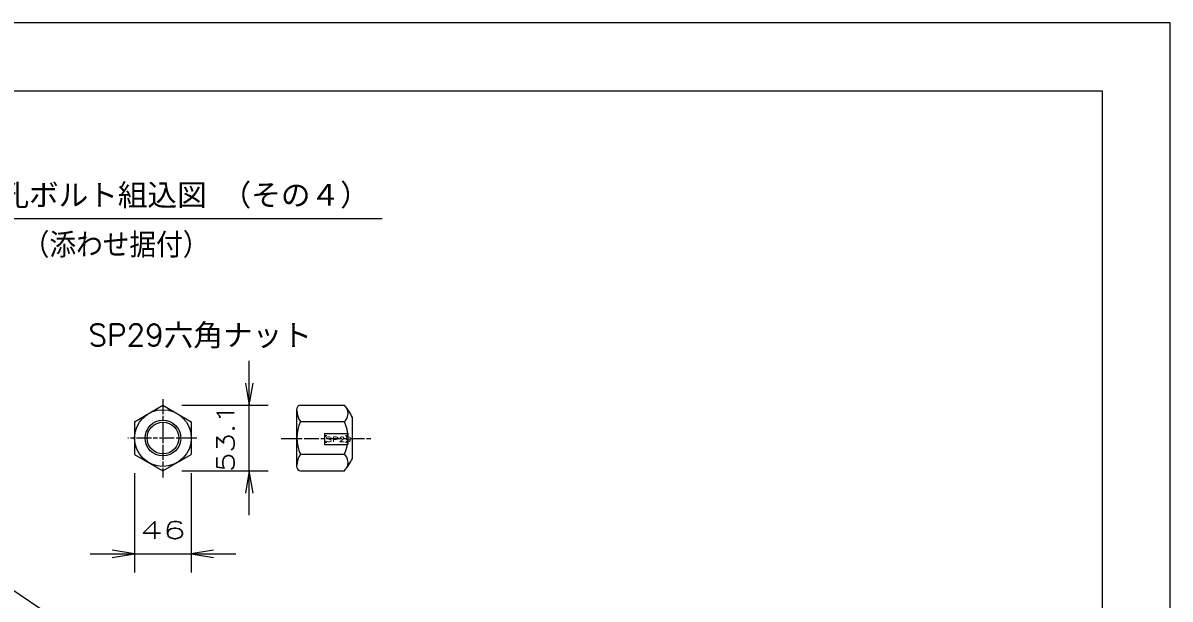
# Model space of a CAD drawing. Units: millimetres at full size. Extents: x -55 to 1935, y -55 to 1395.
# Drawn here: x 1005 to 1935, y 928 to 1395 of the extents above; entities that cross this region are included whole.
import ezdxf
from ezdxf.enums import TextEntityAlignment as Align

# ---------------------------------------------------------------- set-up
doc = ezdxf.new("R2010")
doc.units = ezdxf.units.MM
doc.linetypes.add('CHAIN', pattern=[18.5, 12, -1.5, 3.5, -1.5])
doc.linetypes.add('CHAIN_DOUBLE_DASH', pattern=[23.5, 12, -1.5, 3.5, -1.5, 3.5, -1.5])
for name, color, linetype, lineweight in [('1 外形線', 7, 'Continuous', 25), ('2 細い実線', 3, 'Continuous', 25), ('4 中心線', 1, 'CHAIN', 25), ('5 想像線', 6, 'CHAIN_DOUBLE_DASH', 25), ('6 寸法線', 4, 'Continuous', 25), ('7 枠・タイトル', 7, 'Continuous', 25), ('DEFPOINTS_2', 7, 'Continuous', 25)]:
    doc.layers.add(name, color=color, linetype=linetype, lineweight=lineweight)
doc.styles.add('simplex.shx', font='')
doc.styles.get('simplex.shx').set_extended_font_data('simplex.shx')

# ---------------------------------------------------------------- blocks, each defined once
blk = doc.blocks.new('open_arrow')
at = {"color": 0, "linetype": 'Continuous', "lineweight": -2}
blk.add_lwpolyline([(7.5, 1.25), (0, 0), (7.5, -1.25)], dxfattribs=at)

msp = doc.modelspace()

# ---------------------------------------------------------------- linework, layer by layer
at = {"layer": '1 外形線'}
for p, q in [((682.437, 1147.646), (1047.2, 901.611)), ((1095.696, 1071.792), (1118.696, 1085.071)), ((1118.696, 1085.071), (1141.696, 1071.792)), ((1227.275, 1035.062), (1227.275, 1082.162)), ((1230.275, 1085.162), (1265.775, 1085.162)), ((1095.696, 1071.792), (1095.696, 1045.25)), ((1141.696, 1071.792), (1141.696, 1045.25)), ((1230.275, 1071.887), (1265.775, 1071.887)), ((1272.275, 1042.067), (1272.275, 1075.156)), ((1249.621, 1062.233), (1268.621, 1062.233)), ((1249.621, 1062.233), (1249.621, 1053.233)), ((1268.621, 1062.233), (1268.621, 1053.233)), ((1249.621, 1053.233), (1268.621, 1053.233)), ((1095.696, 1045.25), (1118.696, 1031.971)), ((1118.696, 1031.971), (1141.696, 1045.25)), ((1230.275, 1045.337), (1265.775, 1045.337)), ((1230.275, 1032.062), (1265.775, 1032.062))]:
    msp.add_line(p, q, dxfattribs=at)
for radius in [22.993, 12.85]:
    msp.add_circle((1118.696, 1058.521), radius, dxfattribs=at)
for centre, radius, start, end in [((1230.275, 1082.162), 3, 90, 180), ((1242.275, 1080.887), 15, 180, 216.8699), ((1235.857, 1058.612), 40, 24.43173, 41.58647), ((1259.913, 1078.524), 8.855, 311.44966, 30.68165), ((1258.146, 1058.612), 30.871, 154.53143, 205.46857), ((1237.904, 1058.612), 30.871, 334.53143, 25.46857), ((1242.275, 1036.337), 15, 143.1301, 180), ((1259.913, 1038.699), 8.855, 329.31797, 48.55029), ((1235.857, 1058.612), 40, 318.41353, 335.56827), ((1230.275, 1035.062), 3, 180, 270)]:
    msp.add_arc(centre, radius, start, end, dxfattribs=at)
at = {"layer": '2 細い実線'}
msp.add_circle((1118.696, 1058.521), 14.5, dxfattribs=at)
at = {"layer": '4 中心線'}
for p, q in [((1118.696, 1089.978), (1118.696, 1026.663)), ((1146.329, 1058.521), (1090.228, 1058.521)), ((1214.679, 1058.172), (1288.123, 1058.172))]:
    msp.add_line(p, q, dxfattribs=at)
at = {"layer": '5 想像線'}
for p, q in [((1250.621, 1060.483), (1251.621, 1060.483)), ((1250.621, 1059.483), (1250.621, 1060.483)), ((1266.621, 1060.483), (1267.621, 1060.483)), ((1267.621, 1060.483), (1267.621, 1059.483)), ((1250.621, 1054.983), (1250.621, 1055.983)), ((1251.621, 1054.983), (1250.621, 1054.983)), ((1267.621, 1054.983), (1266.621, 1054.983)), ((1267.621, 1055.983), (1267.621, 1054.983))]:
    msp.add_line(p, q, dxfattribs=at)
at = {"layer": '6 寸法線'}
for p, q in [((1188.752, 995.971), (1188.752, 1121.071)), ((1133.936, 1085.071), (1203.992, 1085.071)), ((1095.696, 1030.01), (1095.696, 949.444)), ((1133.936, 1031.971), (1203.992, 1031.971)), ((1141.696, 1030.01), (1141.696, 949.444)), ((1059.696, 964.684), (1177.696, 964.684))]:
    msp.add_line(p, q, dxfattribs=at)
at = {"layer": '7 枠・タイトル'}
for p, q in [((0, 1340), (1880, 1340)), ((1880, 1340), (1880, 0)), ((868.799, 1236.554), (1296.335, 1236.554))]:
    msp.add_line(p, q, dxfattribs=at)
at = {"layer": 'DEFPOINTS_2'}
msp.add_lwpolyline([(-55, -55), (1935, -55), (1935, 1395), (-55, 1395)], close=True, dxfattribs=at)

# ---------------------------------------------------------------- block references
at = {"layer": '6 寸法線', "xscale": 2.4, "yscale": 2.4}
for p, rotation in [((1188.752, 1085.071), 90), ((1188.752, 1031.971), 270), ((1095.696, 964.684), 180)]:
    msp.add_blockref('open_arrow', p, dxfattribs=dict(at, rotation=rotation))
msp.add_blockref('open_arrow', (1141.696, 964.684), dxfattribs=at)

# ---------------------------------------------------------------- texts
at = {"layer": '1 外形線', "style": 'simplex.shx', "width": 1.5}
msp.add_text('SP29', height=4.032, dxfattribs=at).set_placement((1250.648, 1054.252), align=Align.BOTTOM_LEFT)
at = {"layer": '6 寸法線', "style": 'simplex.shx'}
msp.add_text('SP29六角ナット', height=17.6, dxfattribs=at).set_placement((1058.336, 1127.886), align=Align.BOTTOM_LEFT)
at = {"layer": '6 寸法線', "style": 'simplex.shx', "width": 1.3}
msp.add_text('53.1', height=14.08, rotation=90, dxfattribs=at).set_placement((1169.552, 1058.521), align=Align.MIDDLE_CENTER)
at = {"layer": '6 寸法線', "style": 'simplex.shx', "width": 1.55}
msp.add_text('46', height=14.08, dxfattribs=at).set_placement((1118.696, 983.884), align=Align.MIDDLE_CENTER)
at = {"layer": '7 枠・タイトル', "style": 'simplex.shx'}
msp.add_text('SP29自穿孔ボルト組込図 （その４）', height=17.6, dxfattribs=at).set_placement((877.075, 1241.491), align=Align.BOTTOM_LEFT)
at = {"layer": '7 枠・タイトル', "style": 'simplex.shx', "width": 0.9}
msp.add_text('（添わせ据付）', height=17.6, dxfattribs=at).set_placement((1005.151, 1201.469), align=Align.BOTTOM_LEFT)

doc.saveas('drawing.dxf')
